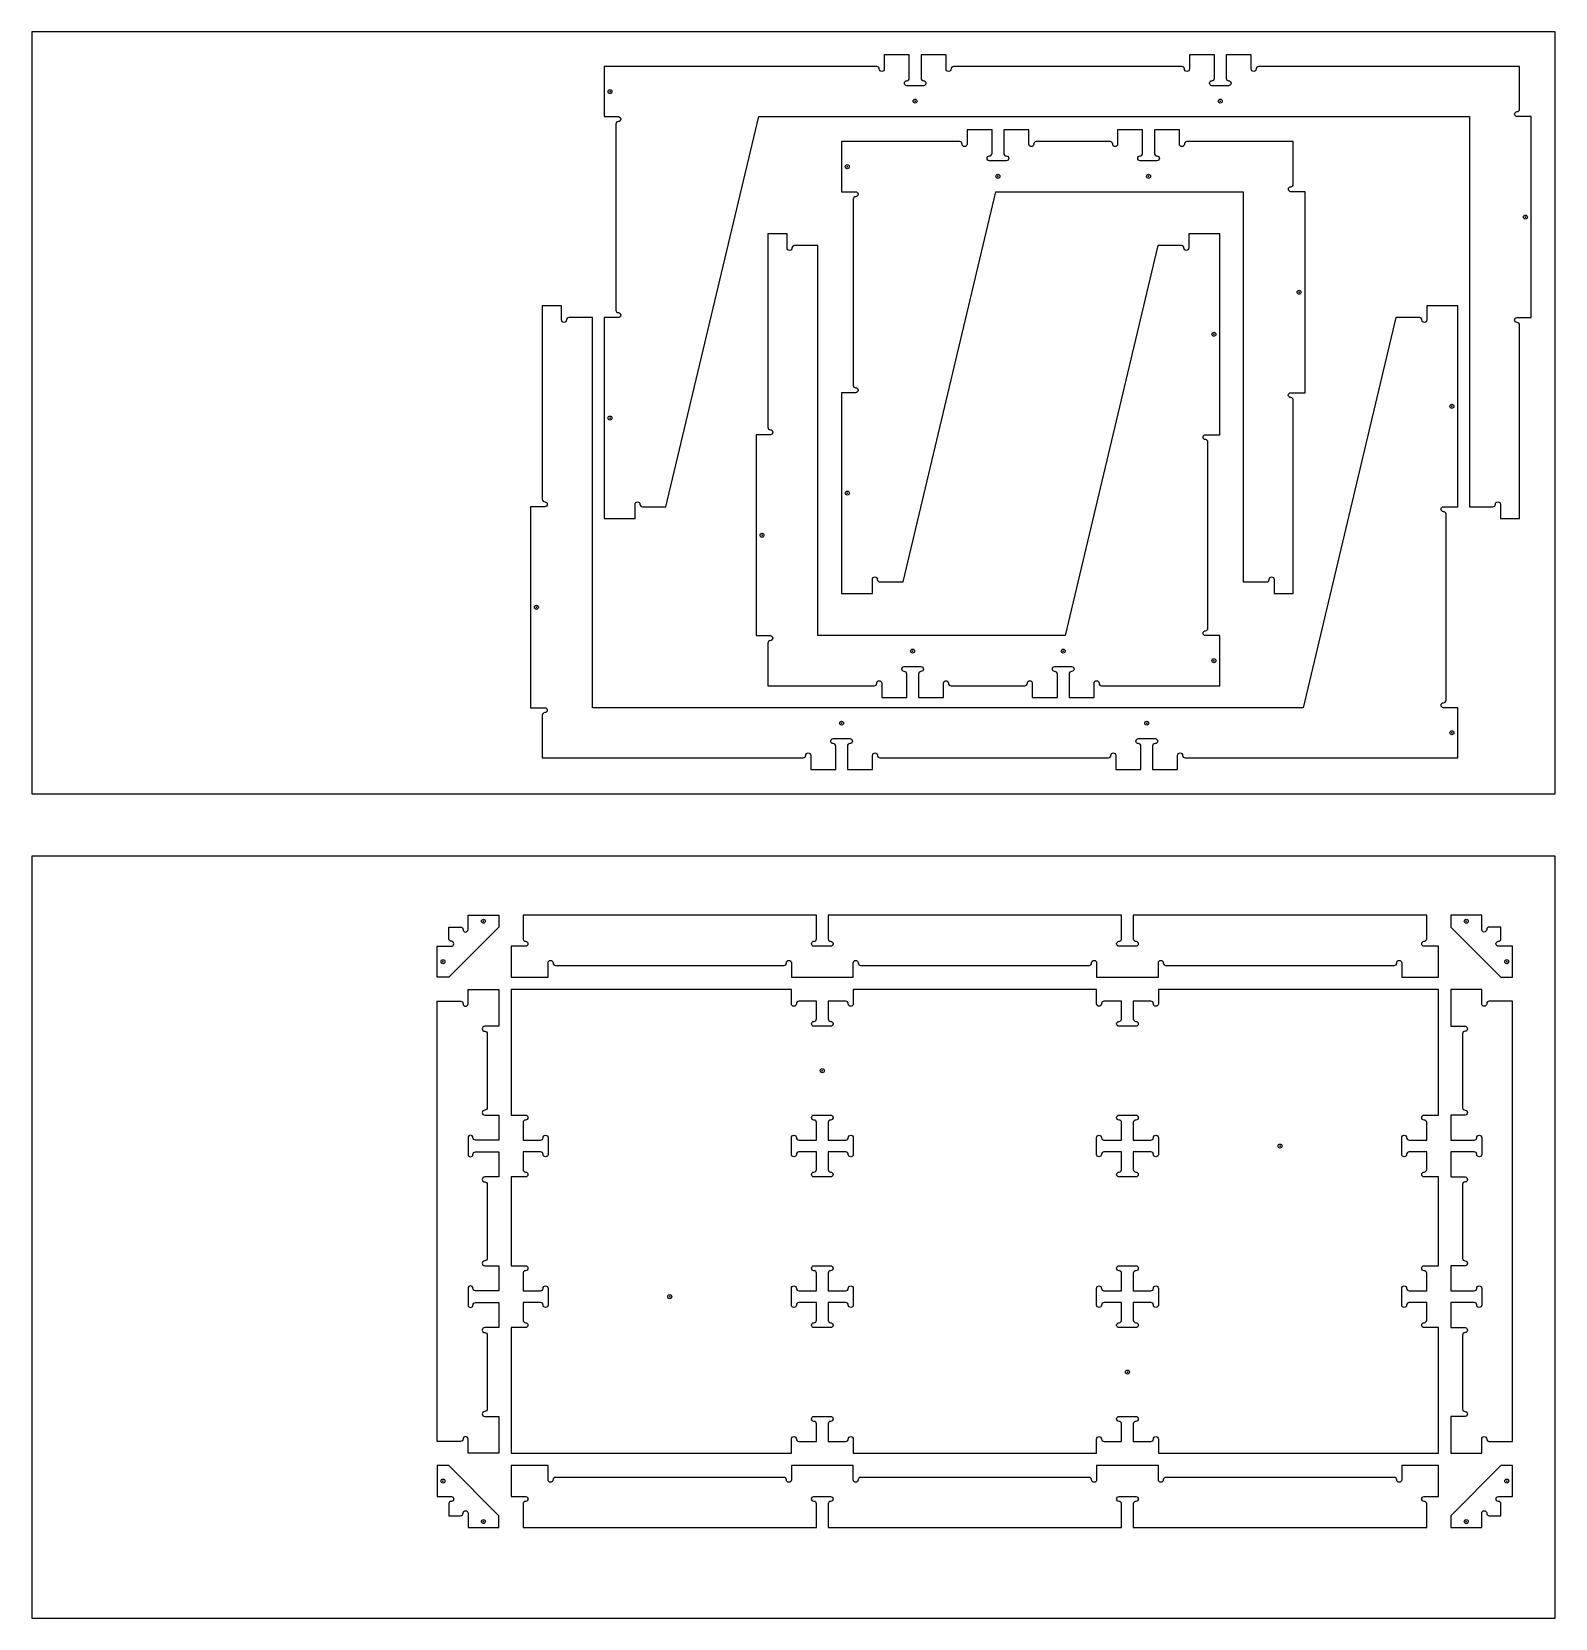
# Model space of a CAD drawing. Header units: inches. Extents: x 197.9 to 293.9, y 0 to 99.9.
import ezdxf

# ---------------------------------------------------------------- set-up
doc = ezdxf.new("R2010")
doc.units = ezdxf.units.IN
doc.header["$MEASUREMENT"] = 0
for name, color, linetype in [('000_NOTES', 6, 'Continuous'), ('CUT_HOLE', 1, 'Continuous'), ('CUT_THRU', 7, 'Continuous')]:
    doc.layers.add(name, color=color, linetype=linetype)
doc.layers.get('0').off()

# ---------------------------------------------------------------- blocks, each defined once
blk = doc.blocks.new('FASTENER')
blk.add_circle((0, 0), 0.125)
blk.add_point((0, 0))

msp = doc.modelspace()

# ---------------------------------------------------------------- linework, layer by layer
at = {"layer": '000_NOTES'}
for points in [[(197.905, 51.937), (293.905, 51.937), (293.905, 99.937), (197.905, 99.937)], [(197.905, 0), (293.905, 0), (293.905, 48), (197.905, 48)]]:
    msp.add_lwpolyline(points, close=True, dxfattribs=at)
at = {"layer": 'CUT_HOLE'}
for points in [[(247.194, 28.11, 0.414214), (247.35, 28.266), (247.35, 29.376), (246.24, 29.376, 0.414214), (246.084, 29.22, -1), (245.773, 29.22), (245.773, 30.271, -1), (246.084, 30.271, 0.414214), (246.24, 30.116), (247.35, 30.116), (247.35, 31.226, 0.414214), (247.194, 31.381, -1), (247.194, 31.693), (248.246, 31.693, -1), (248.246, 31.381, 0.414214), (248.09, 31.226), (248.09, 30.116), (249.2, 30.116, 0.414214), (249.356, 30.271, -1), (249.667, 30.271), (249.667, 29.22, -1), (249.356, 29.22, 0.414214), (249.2, 29.376), (248.09, 29.376), (248.09, 28.266, 0.414214), (248.246, 28.11, -1), (248.246, 27.798), (247.194, 27.798, -1), (247.194, 28.11, 0.414214)], [(265, 29.22), (265, 30.271, -1), (265.311, 30.271, 0.414214), (265.467, 30.116), (266.577, 30.116), (266.577, 31.226, 0.414214), (266.421, 31.381, -1), (266.421, 31.693), (267.473, 31.693, -1), (267.473, 31.381, 0.414214), (267.317, 31.226), (267.317, 30.116), (268.427, 30.116, 0.414214), (268.583, 30.271, -1), (268.894, 30.271), (268.894, 29.22, -1), (268.583, 29.22, 0.414214), (268.427, 29.376), (267.317, 29.376), (267.317, 28.266, 0.414214), (267.473, 28.11, -1), (267.473, 27.798), (266.421, 27.798, -1), (266.421, 28.11, 0.414214), (266.577, 28.266), (266.577, 29.376), (265.467, 29.376, 0.414214), (265.311, 29.22, -1), (265, 29.22)], [(245.773, 19.73), (245.773, 20.781, -1), (246.084, 20.781, 0.414214), (246.24, 20.625), (247.35, 20.625), (247.35, 21.735, 0.414214), (247.194, 21.891, -1), (247.194, 22.203), (248.246, 22.203, -1), (248.246, 21.891, 0.414214), (248.09, 21.735), (248.09, 20.625), (249.2, 20.625, 0.414214), (249.356, 20.781, -1), (249.667, 20.781), (249.667, 19.73, -1), (249.356, 19.73, 0.414214), (249.2, 19.885), (248.09, 19.885), (248.09, 18.775, 0.414214), (248.246, 18.62, -1), (248.246, 18.308), (247.194, 18.308, -1), (247.194, 18.62, 0.414214), (247.35, 18.775), (247.35, 19.885), (246.24, 19.885, 0.414214), (246.084, 19.73, -1), (245.773, 19.73)], [(265, 19.73), (265, 20.781, -1), (265.311, 20.781, 0.414214), (265.467, 20.625), (266.577, 20.625), (266.577, 21.735, 0.414214), (266.421, 21.891, -1), (266.421, 22.203), (267.473, 22.203, -1), (267.473, 21.891, 0.414214), (267.317, 21.735), (267.317, 20.625), (268.427, 20.625, 0.414214), (268.583, 20.781, -1), (268.894, 20.781), (268.894, 19.73, -1), (268.583, 19.73, 0.414214), (268.427, 19.885), (267.317, 19.885), (267.317, 18.775, 0.414214), (267.473, 18.62, -1), (267.473, 18.308), (266.421, 18.308, -1), (266.421, 18.62, 0.414214), (266.577, 18.775), (266.577, 19.885), (265.467, 19.885, 0.414214), (265.311, 19.73, -1), (265, 19.73)]]:
    msp.add_lwpolyline(points, format="xyb", close=True, dxfattribs=at)
at = {"layer": 'CUT_THRU'}
for points in [[(270.382, 97.745), (255.985, 97.745, 0.414214), (255.829, 97.589, -1), (255.517, 97.589), (255.517, 98.485), (253.94, 98.485), (253.94, 97.005, 0.414214), (254.096, 96.849, -1), (254.096, 96.538), (253.044, 96.538, -1), (253.044, 96.849, 0.414214), (253.2, 97.005), (253.2, 98.485), (251.622, 98.485), (251.622, 97.589, -1), (251.311, 97.589, 0.414214), (251.155, 97.745), (233.973, 97.745), (233.973, 94.59), (234.869, 94.59, -1), (234.869, 94.279, 0.414214), (234.713, 94.123), (234.713, 82.4, 0.414214), (234.869, 82.244, -1), (234.869, 81.933), (233.973, 81.933), (233.973, 69.275), (235.92, 69.275), (235.92, 70.17, -1), (236.232, 70.17, 0.414214), (236.388, 70.015), (237.868, 70.015), (243.71, 94.59), (288.499, 94.59), (288.499, 70.015), (289.979, 70.015, 0.414214), (290.135, 70.17, -1), (290.447, 70.17), (290.447, 69.275), (291.654, 69.275), (291.654, 81.465, 0.414214), (291.498, 81.621, -1), (291.498, 81.933), (292.394, 81.933), (292.394, 94.59), (291.498, 94.59, -1), (291.498, 94.902, 0.414214), (291.654, 95.058), (291.654, 97.745), (275.212, 97.745, 0.414214), (275.056, 97.589, -1), (274.744, 97.589), (274.744, 98.485), (273.167, 98.485), (273.167, 97.005, 0.414214), (273.323, 96.849, -1), (273.323, 96.538), (272.271, 96.538, -1), (272.271, 96.849, 0.414214), (272.427, 97.005), (272.427, 98.485), (270.85, 98.485), (270.85, 97.589, -1), (270.538, 97.589, 0.414214)], [(248.925, 93.014), (248.925, 89.859), (249.821, 89.859, -1), (249.821, 89.547, 0.414214), (249.665, 89.391), (249.665, 77.668, 0.414214), (249.821, 77.512, -1), (249.821, 77.201), (248.925, 77.201), (248.925, 64.543), (250.872, 64.543), (250.872, 65.439, -1), (251.184, 65.439, 0.414214), (251.34, 65.283), (252.82, 65.283), (258.662, 89.859), (274.241, 89.859), (274.241, 65.283), (275.721, 65.283, 0.414214), (275.877, 65.439, -1), (276.188, 65.439), (276.188, 64.543), (277.396, 64.543), (277.396, 76.734, 0.414214), (277.24, 76.889, -1), (277.24, 77.201), (278.136, 77.201), (278.136, 89.859), (277.24, 89.859, -1), (277.24, 90.17, 0.414214), (277.396, 90.326), (277.396, 93.014), (270.69, 93.014, 0.414214), (270.534, 92.858, -1), (270.223, 92.858), (270.223, 93.754), (268.645, 93.754), (268.645, 92.274, 0.414214), (268.801, 92.118, -1), (268.801, 91.806), (267.75, 91.806, -1), (267.75, 92.118, 0.414214), (267.905, 92.274), (267.905, 93.754), (266.328, 93.754), (266.328, 92.858, -1), (266.016, 92.858, 0.414214), (265.861, 93.014), (261.2, 93.014, 0.414214), (261.044, 92.858, -1), (260.733, 92.858), (260.733, 93.754), (259.155, 93.754), (259.155, 92.274, 0.414214), (259.311, 92.118, -1), (259.311, 91.806), (258.259, 91.806, -1), (258.259, 92.118, 0.414214), (258.415, 92.274), (258.415, 93.754), (256.838, 93.754), (256.838, 92.858, -1), (256.526, 92.858, 0.414214), (256.37, 93.014), (248.925, 93.014)], [(244.29, 87.21), (244.29, 75.02, 0.414214), (244.446, 74.864, -1), (244.446, 74.552), (243.55, 74.552), (243.55, 61.895), (244.446, 61.895, -1), (244.446, 61.583, 0.414214), (244.29, 61.427), (244.29, 58.74), (250.996, 58.74, 0.414214), (251.152, 58.896, -1), (251.463, 58.896), (251.463, 58), (253.04, 58), (253.04, 59.48, 0.414214), (252.885, 59.636, -1), (252.885, 59.947), (253.936, 59.947, -1), (253.936, 59.636, 0.414214), (253.78, 59.48), (253.78, 58), (255.358, 58), (255.358, 58.896, -1), (255.669, 58.896, 0.414214), (255.825, 58.74), (260.486, 58.74, 0.414214), (260.642, 58.896, -1), (260.953, 58.896), (260.953, 58), (262.531, 58), (262.531, 59.48, 0.414214), (262.375, 59.636, -1), (262.375, 59.947), (263.426, 59.947, -1), (263.426, 59.636, 0.414214), (263.271, 59.48), (263.271, 58), (264.848, 58), (264.848, 58.896, -1), (265.16, 58.896, 0.414214), (265.315, 58.74), (272.761, 58.74), (272.761, 61.895), (271.865, 61.895, -1), (271.865, 62.206, 0.414214), (272.021, 62.362), (272.021, 74.085, 0.414214), (271.865, 74.241, -1), (271.865, 74.552), (272.761, 74.552), (272.761, 87.21), (270.813, 87.21), (270.813, 86.315, -1), (270.502, 86.315, 0.414214), (270.346, 86.47), (268.866, 86.47), (263.024, 61.895), (247.445, 61.895), (247.445, 86.47), (245.965, 86.47, 0.414214), (245.809, 86.315, -1), (245.498, 86.315), (245.498, 87.21), (244.29, 87.21)], [(251.35, 54.202), (265.747, 54.202, 0.414214), (265.903, 54.358, -1), (266.215, 54.358), (266.215, 53.462), (267.792, 53.462), (267.792, 54.942, 0.414214), (267.636, 55.098, -1), (267.636, 55.409), (268.688, 55.409, -1), (268.688, 55.098, 0.414214), (268.532, 54.942), (268.532, 53.462), (270.11, 53.462), (270.11, 54.358, -1), (270.421, 54.358, 0.414214), (270.577, 54.202), (287.759, 54.202), (287.759, 57.357), (286.863, 57.357, -1), (286.863, 57.668, 0.414214), (287.019, 57.824), (287.019, 69.547, 0.414214), (286.863, 69.703, -1), (286.863, 70.015), (287.759, 70.015), (287.759, 82.673), (285.812, 82.673), (285.812, 81.777, -1), (285.5, 81.777, 0.414214), (285.344, 81.933), (283.864, 81.933), (278.022, 57.357), (233.233, 57.357), (233.233, 81.933), (231.753, 81.933, 0.414214), (231.597, 81.777, -1), (231.285, 81.777), (231.285, 82.673), (230.078, 82.673), (230.078, 70.482, 0.414214), (230.234, 70.326, -1), (230.234, 70.015), (229.338, 70.015), (229.338, 57.357), (230.234, 57.357, -1), (230.234, 57.045, 0.414214), (230.078, 56.889), (230.078, 54.202), (246.52, 54.202, 0.414214), (246.676, 54.358, -1), (246.988, 54.358), (246.988, 53.462), (248.565, 53.462), (248.565, 54.942, 0.414214), (248.409, 55.098, -1), (248.409, 55.409), (249.461, 55.409, -1), (249.461, 55.098, 0.414214), (249.305, 54.942), (249.305, 53.462), (250.882, 53.462), (250.882, 54.358, -1), (251.194, 54.358, 0.414214)], [(225.085, 43.384, 1), (225.397, 43.384), (225.397, 44.279), (227.344, 44.279), (227.344, 43.539), (224.189, 40.385), (223.449, 40.385), (223.449, 42.332), (224.345, 42.332, 1), (224.345, 42.644, -0.414214), (224.189, 42.799), (224.189, 43.539), (224.929, 43.539, -0.414214), (225.085, 43.384, 1)], [(267.317, 44.279), (267.317, 42.799, 0.414214), (267.473, 42.644, -1), (267.473, 42.332), (266.421, 42.332, -1), (266.421, 42.644, 0.414214), (266.577, 42.799), (266.577, 44.279), (248.09, 44.279), (248.09, 42.799, 0.414214), (248.246, 42.644, -1), (248.246, 42.332), (247.194, 42.332, -1), (247.194, 42.644, 0.414214), (247.35, 42.799), (247.35, 44.279), (228.863, 44.279), (228.863, 42.799, 0.414214), (229.019, 42.644, -1), (229.019, 42.332), (228.123, 42.332), (228.123, 40.385), (230.44, 40.385), (230.44, 41.28, -1), (230.752, 41.28, 0.414214), (230.908, 41.125), (245.305, 41.125, 0.414214), (245.461, 41.28, -1), (245.773, 41.28), (245.773, 40.385), (249.667, 40.385), (249.667, 41.28, -1), (249.979, 41.28, 0.414214), (250.135, 41.125), (264.532, 41.125, 0.414214), (264.688, 41.28, -1), (265, 41.28), (265, 40.385), (268.894, 40.385), (268.894, 41.28, -1), (269.206, 41.28, 0.414214), (269.362, 41.125), (283.759, 41.125, 0.414214), (283.915, 41.28, -1), (284.227, 41.28), (284.227, 40.385), (286.544, 40.385), (286.544, 42.332), (285.648, 42.332, -1), (285.648, 42.644, 0.414214), (285.804, 42.799), (285.804, 44.279), (267.317, 44.279)], [(290.322, 42.332, -1), (290.322, 42.644, 0.414214), (290.478, 42.799), (290.478, 43.539), (289.738, 43.539, 0.414214), (289.582, 43.384, -1), (289.27, 43.384), (289.27, 44.279), (287.323, 44.279), (287.323, 43.539), (290.478, 40.385), (291.218, 40.385), (291.218, 42.332), (290.322, 42.332, -1)], [(226.604, 32.16, -0.414214), (226.448, 32.005, 1), (226.448, 31.693), (227.344, 31.693), (227.344, 30.116), (225.864, 30.116, -0.414214), (225.708, 30.271, 1), (225.397, 30.271), (225.397, 29.22, 1), (225.708, 29.22, -0.414214), (225.864, 29.376), (227.344, 29.376), (227.344, 27.798), (226.448, 27.798, 1), (226.448, 27.487, -0.414214), (226.604, 27.331), (226.604, 22.67, -0.414214), (226.448, 22.514, 1), (226.448, 22.203), (227.344, 22.203), (227.344, 20.625), (225.864, 20.625, -0.414214), (225.708, 20.781, 1), (225.397, 20.781), (225.397, 19.73, 1), (225.708, 19.73, -0.414214), (225.864, 19.885), (227.344, 19.885), (227.344, 18.308), (226.448, 18.308, 1), (226.448, 17.996, -0.414214), (226.604, 17.841), (226.604, 13.18, -0.414214), (226.448, 13.024, 1), (226.448, 12.713), (227.344, 12.713), (227.344, 10.395), (225.397, 10.395), (225.397, 11.291, 1), (225.085, 11.291, -0.414214), (224.929, 11.135), (223.449, 11.135), (223.449, 38.866), (224.929, 38.866, -0.414214), (225.085, 38.71, 1), (225.397, 38.71), (225.397, 39.606), (227.344, 39.606), (227.344, 37.288), (226.448, 37.288, 1), (226.448, 36.977, -0.414214), (226.604, 36.821)], [(228.123, 39.606), (228.123, 31.693), (229.019, 31.693, -1), (229.019, 31.381, 0.414214), (228.863, 31.226), (228.863, 30.116), (229.973, 30.116, 0.414214), (230.129, 30.271, -1), (230.44, 30.271), (230.44, 29.22, -1), (230.129, 29.22, 0.414214), (229.973, 29.376), (228.863, 29.376), (228.863, 28.266, 0.414214), (229.019, 28.11, -1), (229.019, 27.798), (228.123, 27.798), (228.123, 22.203), (229.019, 22.203, -1), (229.019, 21.891, 0.414214), (228.863, 21.735), (228.863, 20.625), (229.973, 20.625, 0.414214), (230.129, 20.781, -1), (230.44, 20.781), (230.44, 19.73, -1), (230.129, 19.73, 0.414214), (229.973, 19.885), (228.863, 19.885), (228.863, 18.775, 0.414214), (229.019, 18.62, -1), (229.019, 18.308), (228.123, 18.308), (228.123, 10.395), (245.773, 10.395), (245.773, 11.291, -1), (246.084, 11.291, 0.414214), (246.24, 11.135), (247.35, 11.135), (247.35, 12.245, 0.414214), (247.194, 12.401, -1), (247.194, 12.713), (248.246, 12.713, -1), (248.246, 12.401, 0.414214), (248.09, 12.245), (248.09, 11.135), (249.2, 11.135, 0.414214), (249.356, 11.291, -1), (249.667, 11.291), (249.667, 10.395), (265, 10.395), (265, 11.291, -1), (265.311, 11.291, 0.414214), (265.467, 11.135), (266.577, 11.135), (266.577, 12.245, 0.414214), (266.421, 12.401, -1), (266.421, 12.713), (267.473, 12.713, -1), (267.473, 12.401, 0.414214), (267.317, 12.245), (267.317, 11.135), (268.427, 11.135, 0.414214), (268.583, 11.291, -1), (268.894, 11.291), (268.894, 10.395), (286.544, 10.395), (286.544, 18.308), (285.648, 18.308, -1), (285.648, 18.62, 0.414214), (285.804, 18.775), (285.804, 19.885), (284.694, 19.885, 0.414214), (284.538, 19.73, -1), (284.227, 19.73), (284.227, 20.781, -1), (284.538, 20.781, 0.414214), (284.694, 20.625), (285.804, 20.625), (285.804, 21.735, 0.414214), (285.648, 21.891, -1), (285.648, 22.203), (286.544, 22.203), (286.544, 27.798), (285.648, 27.798, -1), (285.648, 28.11, 0.414214), (285.804, 28.266), (285.804, 29.376), (284.694, 29.376, 0.414214), (284.538, 29.22, -1), (284.227, 29.22), (284.227, 30.271, -1), (284.538, 30.271, 0.414214), (284.694, 30.116), (285.804, 30.116), (285.804, 31.226, 0.414214), (285.648, 31.381, -1), (285.648, 31.693), (286.544, 31.693), (286.544, 39.606), (268.894, 39.606), (268.894, 38.71, -1), (268.583, 38.71, 0.414214), (268.427, 38.866), (267.317, 38.866), (267.317, 37.756, 0.414214), (267.473, 37.6, -1), (267.473, 37.288), (266.421, 37.288, -1), (266.421, 37.6, 0.414214), (266.577, 37.756), (266.577, 38.866), (265.467, 38.866, 0.414214), (265.311, 38.71, -1), (265, 38.71), (265, 39.606), (249.667, 39.606), (249.667, 38.71, -1), (249.356, 38.71, 0.414214), (249.2, 38.866), (248.09, 38.866), (248.09, 37.756, 0.414214), (248.246, 37.6, -1), (248.246, 37.288), (247.194, 37.288, -1), (247.194, 37.6, 0.414214), (247.35, 37.756), (247.35, 38.866), (246.24, 38.866, 0.414214), (246.084, 38.71, -1), (245.773, 38.71), (245.773, 39.606), (228.123, 39.606)], [(288.063, 32.16, 0.414214), (288.219, 32.005, -1), (288.219, 31.693), (287.323, 31.693), (287.323, 30.116), (288.803, 30.116, 0.414214), (288.959, 30.271, -1), (289.27, 30.271), (289.27, 29.22, -1), (288.959, 29.22, 0.414214), (288.803, 29.376), (287.323, 29.376), (287.323, 27.798), (288.219, 27.798, -1), (288.219, 27.487, 0.414214), (288.063, 27.331), (288.063, 22.67, 0.414214), (288.219, 22.514, -1), (288.219, 22.203), (287.323, 22.203), (287.323, 20.625), (288.803, 20.625, 0.414214), (288.959, 20.781, -1), (289.27, 20.781), (289.27, 19.73, -1), (288.959, 19.73, 0.414214), (288.803, 19.885), (287.323, 19.885), (287.323, 18.308), (288.219, 18.308, -1), (288.219, 17.996, 0.414214), (288.063, 17.841), (288.063, 13.18, 0.414214), (288.219, 13.024, -1), (288.219, 12.713), (287.323, 12.713), (287.323, 10.395), (289.27, 10.395), (289.27, 11.291, -1), (289.582, 11.291, 0.414214), (289.738, 11.135), (291.218, 11.135), (291.218, 38.866), (289.738, 38.866, 0.414214), (289.582, 38.71, -1), (289.27, 38.71), (289.27, 39.606), (287.323, 39.606), (287.323, 37.288), (288.219, 37.288, -1), (288.219, 36.977, 0.414214), (288.063, 36.821)], [(224.189, 9.616), (223.449, 9.616), (223.449, 7.669), (224.345, 7.669, -1), (224.345, 7.357, 0.414214), (224.189, 7.202), (224.189, 6.462), (224.929, 6.462, 0.414214), (225.085, 6.617, -1), (225.397, 6.617), (225.397, 5.722), (227.344, 5.722), (227.344, 6.462), (224.189, 9.616)], [(230.908, 8.876, 0.414214), (230.752, 8.72, -1), (230.44, 8.72), (230.44, 9.616), (228.123, 9.616), (228.123, 7.669), (229.019, 7.669, -1), (229.019, 7.357, 0.414214), (228.863, 7.202), (228.863, 5.722), (247.35, 5.722), (247.35, 7.202, 0.414214), (247.194, 7.357, -1), (247.194, 7.669), (248.246, 7.669, -1), (248.246, 7.357, 0.414214), (248.09, 7.202), (248.09, 5.722), (266.577, 5.722), (266.577, 7.202, 0.414214), (266.421, 7.357, -1), (266.421, 7.669), (267.473, 7.669, -1), (267.473, 7.357, 0.414214), (267.317, 7.202), (267.317, 5.722), (285.804, 5.722), (285.804, 7.202, 0.414214), (285.648, 7.357, -1), (285.648, 7.669), (286.544, 7.669), (286.544, 9.616), (284.227, 9.616), (284.227, 8.72, -1), (283.915, 8.72, 0.414214), (283.759, 8.876), (269.362, 8.876, 0.414214), (269.206, 8.72, -1), (268.894, 8.72), (268.894, 9.616), (265, 9.616), (265, 8.72, -1), (264.688, 8.72, 0.414214), (264.532, 8.876), (250.135, 8.876, 0.414214), (249.979, 8.72, -1), (249.667, 8.72), (249.667, 9.616), (245.773, 9.616), (245.773, 8.72, -1), (245.461, 8.72, 0.414214), (245.305, 8.876), (230.908, 8.876, 0.414214)], [(287.323, 6.462), (287.323, 5.722), (289.27, 5.722), (289.27, 6.617, -1), (289.582, 6.617, 0.414214), (289.738, 6.462), (290.478, 6.462), (290.478, 7.202, 0.414214), (290.322, 7.357, -1), (290.322, 7.669), (291.218, 7.669), (291.218, 9.616), (290.478, 9.616), (287.323, 6.462)]]:
    msp.add_lwpolyline(points, format="xyb", close=True, dxfattribs=at)

# ---------------------------------------------------------------- block references
at = {"layer": 'CUT_HOLE', "rotation": 90}
for p in [(234.343, 96.168), (253.57, 95.564), (272.797, 95.564), (249.295, 91.436), (258.785, 90.832), (268.275, 90.832), (292.024, 88.262), (277.766, 83.53), (272.391, 80.881), (287.389, 76.344), (234.343, 75.604), (249.295, 70.872), (243.92, 68.223), (229.708, 63.686), (253.41, 60.921), (262.901, 60.921), (272.391, 60.317), (248.935, 56.383), (268.162, 56.383), (287.389, 55.779), (226.37, 43.909), (288.297, 43.909), (223.819, 41.358), (290.848, 41.358), (247.72, 34.491), (276.56, 29.746), (238.106, 20.255), (266.947, 15.51), (223.819, 8.643), (290.848, 8.643), (226.37, 6.092), (288.297, 6.092)]:
    msp.add_blockref('FASTENER', p, dxfattribs=at)

doc.saveas('drawing.dxf')
